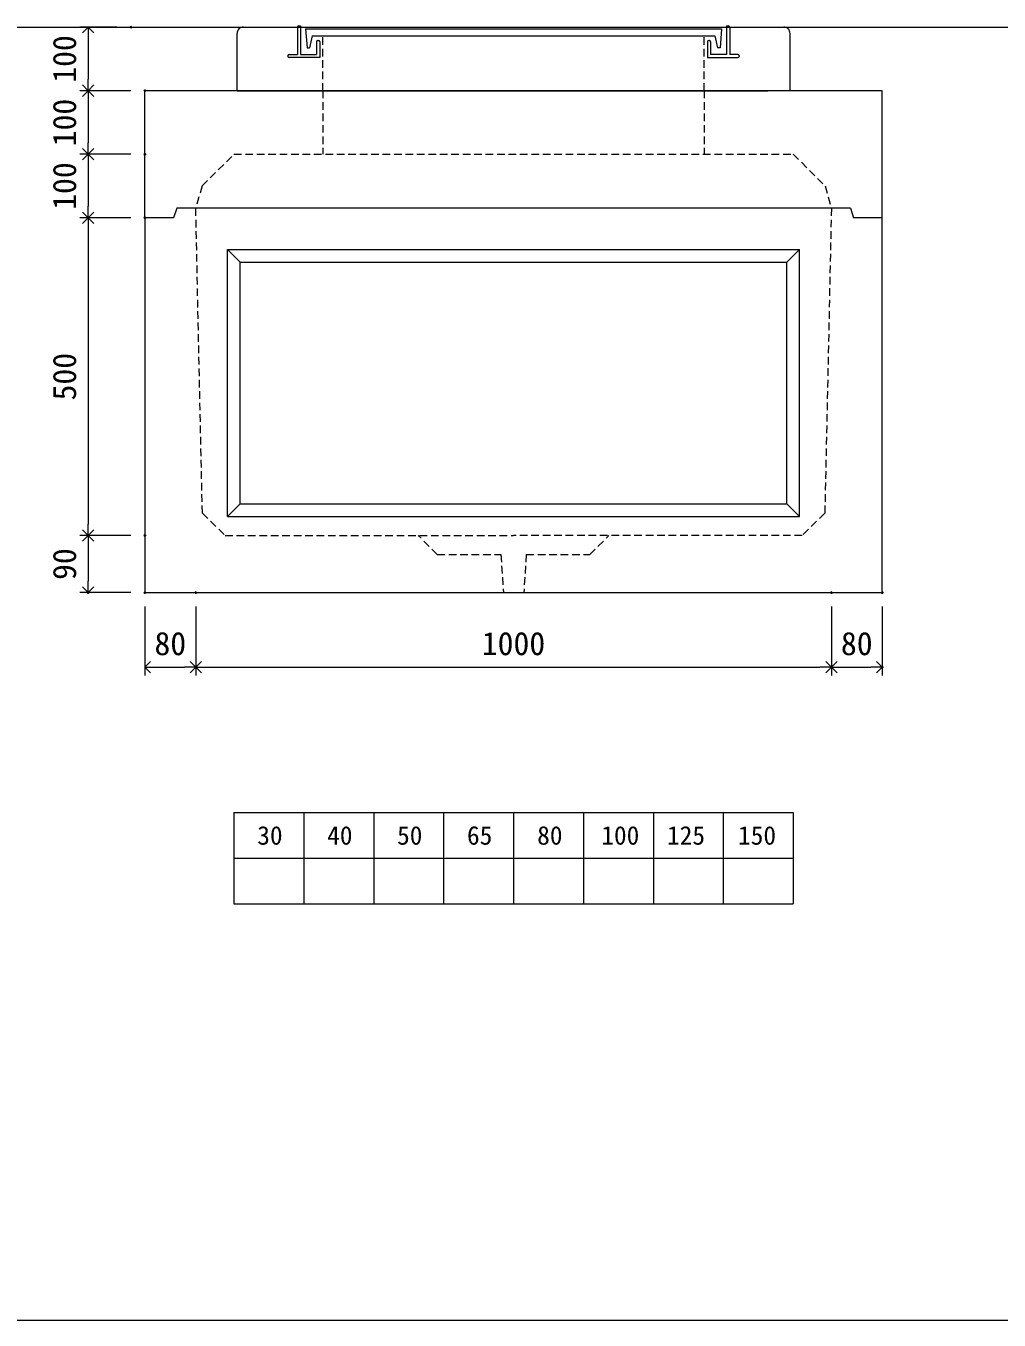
# Model space of a CAD drawing. Units: millimetres, scale not verified. Extents: x -4890 to 18490, y -2334 to 2334.
# Drawn here: x 1828 to 3359, y -1941 to 96 of the extents above; entities that cross this region are included whole.
import ezdxf
from ezdxf.enums import TextEntityAlignment as Align

# ---------------------------------------------------------------- set-up
doc = ezdxf.new("R2010")
doc.units = ezdxf.units.MM
doc.header["$LTSCALE"] = 10
doc.header["$PDMODE"] = 32
doc.header["$PDSIZE"] = 2
doc.linetypes.add('DASHED1', pattern=[1.8, 1.2, -0.6])
doc.layers.add('0-1_Defpoints', color=7, linetype='Continuous')
for name, color, linetype, lineweight in [('0-2_waku', 7, 'Continuous', 18), ('0-3_gaikei', 7, 'Continuous', 18), ('0-4_kakure', 7, 'DASHED1', 5), ('0-5_sunpou', 7, 'Continuous', 5), ('0-9_uchigawa', 6, 'Continuous', 18), ('0-B_futa', 3, 'Continuous', 18), ('0-C_GL', 4, 'Continuous', 18), ('0-E_文字１', 7, 'Continuous', 18)]:
    doc.layers.add(name, color=color, linetype=linetype, lineweight=lineweight)
doc.styles.add('ＭＳ ゴシック', font='')
doc.styles.get('ＭＳ ゴシック').set_extended_font_data('MS Gothic')

# ---------------------------------------------------------------- blocks, each defined once
blk = doc.blocks.new('_Open90')
at = {"layer": '0-5_sunpou'}
blk.add_line((0, 0), (-1, 0), dxfattribs=at)
blk.add_lwpolyline([(-0.5, 0.5), (0, 0), (-0.5, -0.5)], dxfattribs=at)
blk = doc.blocks.new('D68')
at = {"layer": '0-1_Defpoints'}
for p in [(3462.32, 1374.36), (3542.32, 1374.36), (3542.32, 1256.94)]:
    blk.add_point(p, dxfattribs=at)
at = {"layer": '0-5_sunpou'}
for p, q in [((3462.32, 1352.36), (3462.32, 1243.94)), ((3542.32, 1352.36), (3542.32, 1243.94)), ((3480.32, 1256.94), (3524.32, 1256.94))]:
    blk.add_line(p, q, dxfattribs=at)
at = {"layer": '0-5_sunpou', "xscale": 18, "yscale": 18, "rotation": 180}
blk.add_blockref('_Open90', (3462.32, 1256.94), dxfattribs=at)
at = {"layer": '0-5_sunpou', "xscale": 18, "yscale": 18}
blk.add_blockref('_Open90', (3542.32, 1256.94), dxfattribs=at)
at = {"layer": '0-5_sunpou', "style": 'ＭＳ ゴシック'}
blk.add_text('80', height=36.66, dxfattribs=at).set_placement((3477.32, 1264.94), align=Align.BOTTOM_LEFT)
blk = doc.blocks.new('D69')
at = {"layer": '0-1_Defpoints'}
for p in [(3542.32, 1374.36), (4542.32, 1374.36), (4542.32, 1256.94)]:
    blk.add_point(p, dxfattribs=at)
at = {"layer": '0-5_sunpou'}
for p, q in [((3542.32, 1352.36), (3542.32, 1243.94)), ((4542.32, 1352.36), (4542.32, 1243.94)), ((3560.32, 1256.94), (4524.32, 1256.94))]:
    blk.add_line(p, q, dxfattribs=at)
at = {"layer": '0-5_sunpou', "xscale": 18, "yscale": 18, "rotation": 180}
blk.add_blockref('_Open90', (3542.32, 1256.94), dxfattribs=at)
at = {"layer": '0-5_sunpou', "xscale": 18, "yscale": 18}
blk.add_blockref('_Open90', (4542.32, 1256.94), dxfattribs=at)
at = {"layer": '0-5_sunpou', "style": 'ＭＳ ゴシック'}
blk.add_text('1000', height=36.66, dxfattribs=at).set_placement((3992.32, 1264.94), align=Align.BOTTOM_LEFT)
blk = doc.blocks.new('D70')
at = {"layer": '0-1_Defpoints'}
for p in [(4542.32, 1374.36), (4622.32, 1374.36), (4622.32, 1256.94)]:
    blk.add_point(p, dxfattribs=at)
at = {"layer": '0-5_sunpou'}
for p, q in [((4542.32, 1352.36), (4542.32, 1243.94)), ((4622.32, 1352.36), (4622.32, 1243.94)), ((4560.32, 1256.94), (4604.32, 1256.94))]:
    blk.add_line(p, q, dxfattribs=at)
at = {"layer": '0-5_sunpou', "xscale": 18, "yscale": 18, "rotation": 180}
blk.add_blockref('_Open90', (4542.32, 1256.94), dxfattribs=at)
at = {"layer": '0-5_sunpou', "xscale": 18, "yscale": 18}
blk.add_blockref('_Open90', (4622.32, 1256.94), dxfattribs=at)
at = {"layer": '0-5_sunpou', "style": 'ＭＳ ゴシック'}
blk.add_text('80', height=36.66, dxfattribs=at).set_placement((4557.32, 1264.94), align=Align.BOTTOM_LEFT)
blk = doc.blocks.new('D71')
at = {"layer": '0-1_Defpoints'}
for p in [(3440.32, 2264.36), (3373, 2164.36), (3462.32, 2164.36)]:
    blk.add_point(p, dxfattribs=at)
at = {"layer": '0-5_sunpou'}
for p, q in [((3418.32, 2264.36), (3360, 2264.36)), ((3373, 2246.36), (3373, 2182.36)), ((3440.32, 2164.36), (3360, 2164.36))]:
    blk.add_line(p, q, dxfattribs=at)
at = {"layer": '0-5_sunpou', "xscale": 18, "yscale": 18}
for p, rotation in [((3373, 2264.36), 90), ((3373, 2164.36), 270)]:
    blk.add_blockref('_Open90', p, dxfattribs=dict(at, rotation=rotation))
at = {"layer": '0-5_sunpou', "style": 'ＭＳ ゴシック'}
blk.add_text('100', height=36.66, rotation=90, dxfattribs=at).set_placement((3365, 2176.86), align=Align.BOTTOM_LEFT)
blk = doc.blocks.new('D51')
at = {"layer": '0-1_Defpoints'}
for p in [(3462.32, 1964.36), (3373, 1464.36), (3462.32, 1464.36)]:
    blk.add_point(p, dxfattribs=at)
at = {"layer": '0-5_sunpou'}
for p, q in [((3440.32, 1964.36), (3360, 1964.36)), ((3373, 1946.36), (3373, 1482.36)), ((3440.32, 1464.36), (3360, 1464.36))]:
    blk.add_line(p, q, dxfattribs=at)
at = {"layer": '0-5_sunpou', "xscale": 18, "yscale": 18}
for p, rotation in [((3373, 1964.36), 90), ((3373, 1464.36), 270)]:
    blk.add_blockref('_Open90', p, dxfattribs=dict(at, rotation=rotation))
at = {"layer": '0-5_sunpou', "style": 'ＭＳ ゴシック'}
blk.add_text('500', height=36.66, rotation=90, dxfattribs=at).set_placement((3365, 1676.86), align=Align.BOTTOM_LEFT)
blk = doc.blocks.new('D52')
at = {"layer": '0-1_Defpoints'}
for p in [(3462.32, 2164.36), (3373, 2064.36), (3462.32, 2064.36)]:
    blk.add_point(p, dxfattribs=at)
at = {"layer": '0-5_sunpou'}
for p, q in [((3440.32, 2164.36), (3360, 2164.36)), ((3373, 2146.36), (3373, 2082.36)), ((3440.32, 2064.36), (3360, 2064.36))]:
    blk.add_line(p, q, dxfattribs=at)
at = {"layer": '0-5_sunpou', "xscale": 18, "yscale": 18}
for p, rotation in [((3373, 2164.36), 90), ((3373, 2064.36), 270)]:
    blk.add_blockref('_Open90', p, dxfattribs=dict(at, rotation=rotation))
at = {"layer": '0-5_sunpou', "style": 'ＭＳ ゴシック'}
blk.add_text('100', height=36.66, rotation=90, dxfattribs=at).set_placement((3365, 2076.86), align=Align.BOTTOM_LEFT)
blk = doc.blocks.new('D53')
at = {"layer": '0-1_Defpoints'}
for p in [(3462.32, 2064.36), (3373, 1964.36), (3462.32, 1964.36)]:
    blk.add_point(p, dxfattribs=at)
at = {"layer": '0-5_sunpou'}
for p, q in [((3440.32, 2064.36), (3360, 2064.36)), ((3373, 2046.36), (3373, 1982.36)), ((3440.32, 1964.36), (3360, 1964.36))]:
    blk.add_line(p, q, dxfattribs=at)
at = {"layer": '0-5_sunpou', "xscale": 18, "yscale": 18}
for p, rotation in [((3373, 2064.36), 90), ((3373, 1964.36), 270)]:
    blk.add_blockref('_Open90', p, dxfattribs=dict(at, rotation=rotation))
at = {"layer": '0-5_sunpou', "style": 'ＭＳ ゴシック'}
blk.add_text('100', height=36.66, rotation=90, dxfattribs=at).set_placement((3365, 1976.86), align=Align.BOTTOM_LEFT)
blk = doc.blocks.new('D54')
at = {"layer": '0-1_Defpoints'}
for p in [(3462.32, 1464.36), (3373, 1374.36), (3462.32, 1374.36)]:
    blk.add_point(p, dxfattribs=at)
at = {"layer": '0-5_sunpou'}
for p, q in [((3440.32, 1464.36), (3360, 1464.36)), ((3373, 1446.36), (3373, 1392.36)), ((3440.32, 1374.36), (3360, 1374.36))]:
    blk.add_line(p, q, dxfattribs=at)
at = {"layer": '0-5_sunpou', "xscale": 18, "yscale": 18}
for p, rotation in [((3373, 1464.36), 90), ((3373, 1374.36), 270)]:
    blk.add_blockref('_Open90', p, dxfattribs=dict(at, rotation=rotation))
at = {"layer": '0-5_sunpou', "style": 'ＭＳ ゴシック'}
blk.add_text('90', height=36.66, rotation=90, dxfattribs=at).set_placement((3365, 1394.36), align=Align.BOTTOM_LEFT)

msp = doc.modelspace()

# ---------------------------------------------------------------- linework, layer by layer
at = {"layer": '0-2_waku'}
for p, q in [((2154.94, -1141.89), (2154.94, -1285.89)), ((2154.94, -1141.89), (2154.94, -1285.89)), ((2154.94, -1141.89), (2154.94, -1285.89)), ((2154.94, -1141.89), (2154.94, -1285.89)), ((2154.94, -1141.89), (3034.94, -1141.89)), ((2264.94, -1141.89), (2264.94, -1285.89)), ((2374.94, -1141.89), (2374.94, -1285.89)), ((2374.94, -1141.89), (2374.94, -1285.89)), ((2484.94, -1141.89), (2484.94, -1285.89)), ((2594.94, -1141.89), (2594.94, -1285.89)), ((2704.94, -1141.89), (2704.94, -1285.89)), ((2814.94, -1141.89), (2814.94, -1285.89)), ((2924.94, -1141.89), (2924.94, -1285.89)), ((3034.94, -1141.89), (3034.94, -1285.89)), ((2154.94, -1213.89), (3034.94, -1213.89)), ((2154.94, -1285.89), (3034.94, -1285.89)), ((-1230.06, -1940.89), (4889.94, -1940.89)), ((-1230.06, -1940.89), (4889.94, -1940.89))]:
    msp.add_line(p, q, dxfattribs=at)
at = {"layer": '0-3_gaikei'}
for p, q in [((2159.94, -5.89), (2159.94, 84.11)), ((2169.94, 94.11), (2254.94, 94.11)), ((2934.94, 94.11), (3019.94, 94.11)), ((3029.94, -5.89), (3029.94, 84.11)), ((2014.94, -205.89), (2014.94, -5.89)), ((2159.94, -5.89), (2269.94, -5.89)), ((2159.94, -5.89), (2269.94, -5.89)), ((2159.94, -5.89), (2269.94, -5.89)), ((2194.94, -5.89), (2994.94, -5.89)), ((2194.94, -5.89), (2994.94, -5.89)), ((3029.94, -5.89), (2919.94, -5.89)), ((3029.94, -5.89), (2919.94, -5.89)), ((3029.94, -5.89), (2919.94, -5.89)), ((3029.94, -5.89), (2919.94, -5.89)), ((3174.94, -795.89), (3174.94, -15.89)), ((2594.94, -190.89), (2064.94, -190.89)), ((3124.94, -190.89), (2594.94, -190.89)), ((3124.94, -190.89), (3129.94, -205.89)), ((2014.94, -205.89), (2014.94, -795.89)), ((3174.94, -205.89), (3129.94, -205.89))]:
    msp.add_line(p, q, dxfattribs=at)
for points in [[(3174.94, -205.89), (3174.94, -5.89), (2014.94, -5.89)], [(2064.94, -190.89), (2059.94, -205.89), (2014.94, -205.89)], [(2014.94, -795.89), (3174.94, -795.89), (3174.94, -205.89)]]:
    msp.add_lwpolyline(points, dxfattribs=at)
for centre, radius, start, end in [((2169.36, 84.69), 9.44, 86.47383, 183.52617), ((3020.27, 84.44), 9.68, 358.04251, 91.95749)]:
    msp.add_arc(centre, radius, start, end, dxfattribs=at)
at = {"layer": '0-4_kakure'}
for p, q in [((2294.94, -5.89), (2294.94, 80.61)), ((2894.94, -5.89), (2894.94, 80.61)), ((2294.94, -5.89), (2294.94, -105.89)), ((2894.94, -5.89), (2894.94, -105.89)), ((2104.94, -155.89), (2154.94, -105.89)), ((2104.94, -155.89), (2154.94, -105.89)), ((2104.94, -155.89), (2154.94, -105.89)), ((2104.94, -155.89), (2154.94, -105.89)), ((2154.94, -105.89), (3034.94, -105.89)), ((3034.94, -105.89), (3084.94, -155.89)), ((3034.94, -105.89), (3084.94, -155.89)), ((3034.94, -105.89), (3084.94, -155.89)), ((3034.94, -105.89), (3084.94, -155.89)), ((2104.94, -155.89), (2094.94, -190.89)), ((2104.94, -155.89), (2094.94, -190.89)), ((2104.94, -155.89), (2094.94, -190.89)), ((2104.94, -155.89), (2094.94, -190.89)), ((3084.94, -155.89), (3094.94, -190.89)), ((3084.94, -155.89), (3094.94, -190.89)), ((3084.94, -155.89), (3094.94, -190.89)), ((3084.94, -155.89), (3094.94, -190.89)), ((2105.27, -670.89), (2094.94, -190.89)), ((3094.94, -190.89), (3084.62, -670.89)), ((2105.27, -670.89), (2141.03, -705.89)), ((3084.62, -670.89), (3048.86, -705.89)), ((2141.03, -705.89), (2594.94, -705.89)), ((2474.94, -735.89), (2444.94, -705.89)), ((3048.86, -705.89), (2594.94, -705.89)), ((2714.94, -735.89), (2744.94, -705.89)), ((2474.94, -735.89), (2574.94, -735.89)), ((2574.94, -735.89), (2578.94, -795.89)), ((2614.94, -735.89), (2610.94, -795.89)), ((2614.94, -735.89), (2714.94, -735.89))]:
    msp.add_line(p, q, dxfattribs=at)
at = {"layer": '0-9_uchigawa'}
for p, q in [((2144.94, -255.89), (2594.94, -255.89)), ((2144.94, -675.89), (2144.94, -255.89)), ((2144.94, -255.89), (2164.94, -275.89)), ((2594.94, -255.89), (3044.94, -255.89)), ((3044.94, -675.89), (3044.94, -255.89)), ((2164.94, -275.89), (2594.94, -275.89)), ((2164.94, -655.89), (2164.94, -275.89)), ((3024.94, -655.89), (3024.94, -275.89)), ((2144.94, -675.89), (2164.94, -655.89)), ((2164.94, -655.89), (3024.94, -655.89)), ((3044.94, -675.89), (3024.94, -655.89)), ((2144.94, -675.89), (3044.94, -675.89))]:
    msp.add_line(p, q, dxfattribs=at)
msp.add_lwpolyline([(2594.94, -275.89), (3024.94, -275.89), (3044.94, -255.89)], dxfattribs=at)
at = {"layer": '0-B_futa'}
for p, q in [((2254.94, 94.11), (2254.94, 51.11)), ((2256.94, 96.11), (2259.94, 96.11)), ((2259.94, 96.11), (2259.94, 51.11)), ((2267.75, 91.61), (2922.08, 91.61)), ((2267.75, 91.61), (2270.24, 61.61)), ((2922.08, 91.61), (2919.83, 61.61)), ((2929.94, 96.11), (2929.94, 51.11)), ((2929.94, 96.11), (2932.94, 96.11)), ((2934.94, 94.11), (2934.94, 51.11)), ((2270.24, 61.61), (2273.95, 61.61)), ((2278.27, 80.61), (2273.95, 61.61)), ((2278.27, 80.61), (2911.61, 80.61)), ((2284.94, 71.11), (2284.94, 51.11)), ((2286.94, 73.11), (2287.94, 73.11)), ((2289.94, 71.11), (2289.94, 46.11)), ((2899.94, 71.11), (2899.94, 46.11)), ((2902.94, 73.11), (2901.94, 73.11)), ((2904.94, 71.11), (2904.94, 51.11)), ((2911.61, 80.61), (2915.93, 61.61)), ((2919.83, 61.61), (2915.93, 61.61)), ((2239.94, 49.11), (2239.94, 48.11)), ((2241.94, 51.11), (2254.94, 51.11)), ((2289.94, 46.11), (2241.94, 46.11)), ((2259.94, 51.11), (2284.94, 51.11)), ((2899.94, 46.11), (2947.94, 46.11)), ((2929.94, 51.11), (2904.94, 51.11)), ((2947.94, 51.11), (2934.94, 51.11)), ((2949.94, 49.11), (2949.94, 48.11))]:
    msp.add_line(p, q, dxfattribs=at)
for centre, start, end in [((2256.94, 94.11), 90, 180), ((2932.94, 94.11), 0, 90), ((2286.94, 71.11), 90, 180), ((2287.94, 71.11), 0, 90), ((2901.94, 71.11), 90, 180), ((2902.94, 71.11), 0, 90), ((2241.94, 49.11), 90, 180), ((2241.94, 48.11), 180, 270), ((2947.94, 49.11), 0, 90), ((2947.94, 48.11), 270, 0)]:
    msp.add_arc(centre, 2, start, end, dxfattribs=at)
at = {"layer": '0-C_GL'}
msp.add_line((-1230.06, 94.11), (4889.94, 94.11), dxfattribs=at)

# ---------------------------------------------------------------- block references
at = {"layer": '0-5_sunpou'}
for name in ['D71', 'D52', 'D53', 'D51', 'D54', 'D68', 'D69', 'D70']:
    msp.add_blockref(name, (-1447.37, -2170.25), dxfattribs=at)

# ---------------------------------------------------------------- texts
at = {"layer": '0-E_文字１', "style": 'ＭＳ ゴシック'}
for s, p in [('30', (2191.64, -1201.44)), ('40', (2301.64, -1201.44)), ('50', (2411.64, -1201.44)), ('65', (2521.64, -1201.44)), ('80', (2632.04, -1201.44)), ('100', (2732.92, -1201.44)), ('125', (2836.31, -1201.44)), ('150', (2948.07, -1201.44))]:
    msp.add_text(s, height=29.33, dxfattribs=at).set_placement(p, align=Align.BOTTOM_LEFT)

doc.saveas('drawing.dxf')
